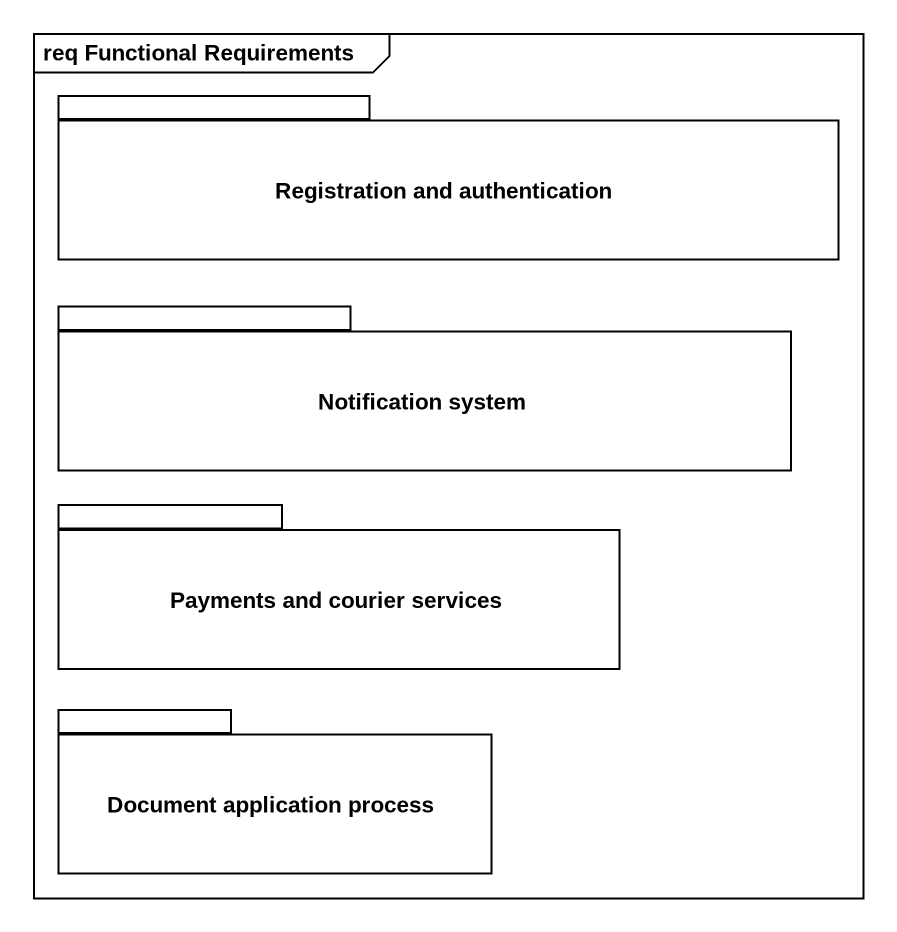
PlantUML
@startuml
mainframe req Functional Requirements
package "Registration and authentication" as Registration_and {
}
package "Notification system" as Notification_system {
}
package "Payments and courier services" as Payments_and_courier {
}
package "Document application process" as Document_application_process {
}
@enduml
